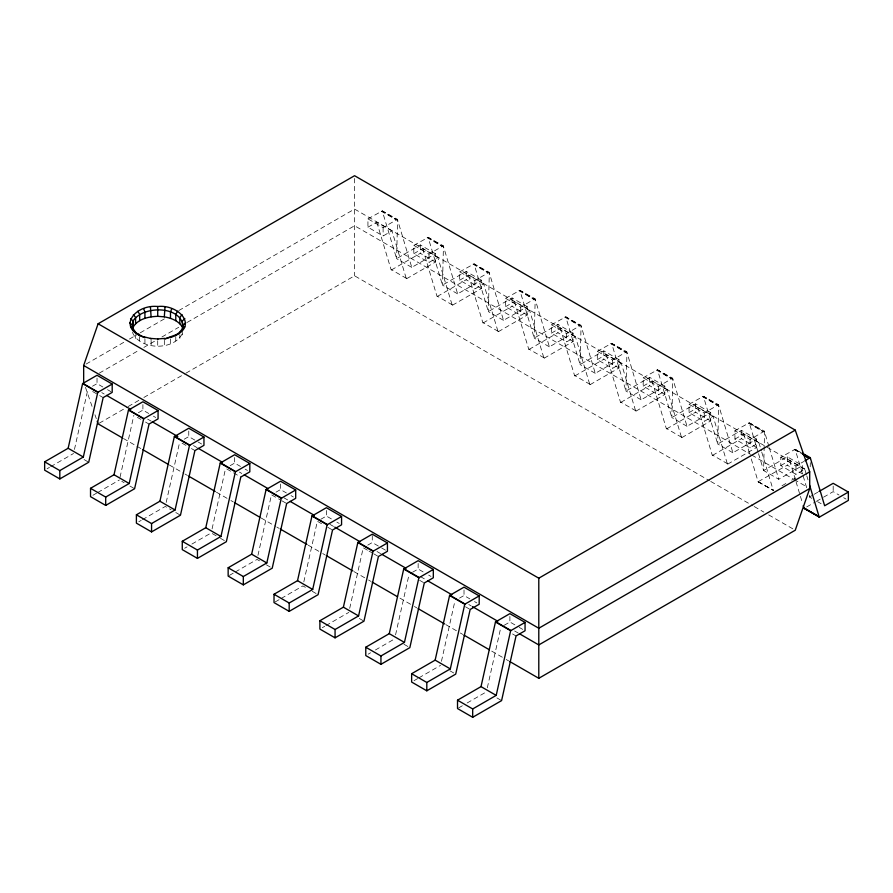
<?xml version="1.0" encoding="UTF-8"?>
<svg xmlns="http://www.w3.org/2000/svg" width="893" height="893" viewBox="0 0 893 893"><rect width="100%" height="100%" fill="white"/><g stroke="black" fill="none" stroke-linecap="round" stroke-linejoin="round"><path stroke-width="0.67" stroke-dasharray="4.46 3.35" d="M811.804 498.339L809.471 496.999L809.571 492.88M810.219 466.771L810.319 462.652M74.454 449.447L87.994 388.835M120.019 477.275L133.861 415.323M166.198 502.413L179.739 441.812M212.076 528.902L225.616 468.3M257.943 555.39L271.483 494.778L280.826 500.169M303.821 581.868L317.361 521.266L322.027 523.957M349.699 608.356L363.239 547.755L367.905 550.445M395.566 634.845L409.106 574.232M441.443 661.333L454.983 600.721M487.321 687.811L500.861 627.21M132.454 332.341C139.955 351.083 177.261 350.982 183.255 331.069M406.583 278.46L391.413 269.708M452.461 304.948L437.291 296.186M498.339 331.437L483.158 322.674M544.205 357.914L529.036 349.163M590.083 384.403L574.913 375.64M635.961 410.892L620.78 402.129M681.828 437.38L666.658 428.618M727.706 463.858L712.536 455.106M758.157 481.818L773.584 490.346L758.157 481.818L750.957 457.908M406.583 278.728L435.483 262.04L435.483 253.701L411.773 267.387L397.385 219.276L383.108 227.637L367.938 218.874L367.938 227.213L383.108 235.975L391.938 230.874L406.337 278.694M452.461 305.216L481.36 288.528L481.36 280.19L457.651 293.875L443.263 245.765L428.986 254.114L413.805 245.363L413.805 253.701L428.986 262.464L437.816 257.363L452.204 305.183M498.339 331.694L527.227 315.017L527.227 306.667L503.518 320.364L489.13 272.242L474.853 280.603L459.683 271.84L459.683 280.19L474.853 288.941L483.682 283.851L498.082 331.66M544.205 358.182L573.105 341.494L573.105 333.156L549.396 346.841L535.007 298.731L520.731 307.092L505.561 298.329L505.561 306.667L520.731 315.43L529.56 310.329L543.96 358.149M590.083 384.671L618.983 367.983L618.983 359.645L595.274 373.33L580.885 325.219L566.609 333.569L551.428 324.818L551.428 333.156L566.609 341.919L575.438 336.817L589.827 384.637M635.961 411.148L664.85 394.472L664.85 386.122L641.141 399.818L626.752 351.697L612.475 360.058L597.305 351.295L597.305 359.645L612.475 368.396L621.305 363.306L635.704 411.115M681.828 437.637L710.728 420.949L710.728 412.611L687.018 426.296L672.63 378.185L658.353 386.546L643.183 377.784L643.183 386.122L658.353 394.885L667.183 389.783L681.582 437.603M727.706 464.126L756.605 447.438L756.605 439.099L732.896 452.784L718.508 404.674L704.231 413.024L689.05 404.272L689.05 412.611L704.231 421.373L713.06 416.272L727.449 464.092M768.895 446.478L764.375 431.163L750.098 439.512L734.928 430.75L734.928 439.099L750.098 447.851L758.927 442.761L761.327 450.731M86.074 364.087L124.596 341.84M129.418 339.061L139.051 333.502M140.246 332.81L164.334 318.901M178.779 310.563L354.566 209.074L807.283 470.444M99.313 373.129L139.051 350.19M143.862 347.41L155.907 340.456M161.923 336.985L178.779 327.251M187.206 322.384L354.566 225.75L750.544 454.37M367.938 218.874L382.26 210.949L397.385 219.276M92.504 386.234L97.024 383.622L102.862 386.993M367.938 227.213L376.768 222.123L391.938 230.874M99.313 423.182L127.007 407.186M128.212 406.494L139.051 400.243M143.862 397.463L184.806 373.821M186.001 373.129L354.566 275.803L709.533 480.735M413.805 245.363L428.138 237.426L443.263 245.765M435.483 253.701L420.313 244.939L396.604 258.635L382.26 210.949L397.552 220.169L396.604 258.635L411.773 267.387M138.382 412.722L142.902 410.11L148.74 413.481M413.805 253.701L422.635 248.6L437.816 257.363M47.061 468.78L49.461 467.385M50.667 466.693L73.55 453.488M391.413 269.965L420.313 253.288L435.483 262.04M459.683 271.84L474.016 263.915L489.13 272.242M481.36 280.19L466.191 271.427L442.481 285.113L428.138 237.426L443.43 246.647L442.481 285.113L457.651 293.875M184.259 439.2L188.769 436.599L196.94 441.309M459.683 280.19L468.512 275.089L483.682 283.851M92.928 495.269L96.544 493.182M97.75 492.489L119.416 479.976M437.291 296.454L466.191 279.766L481.36 288.528M505.561 298.329L519.882 290.404L535.007 298.731M527.227 306.667L512.057 297.916L488.348 311.601L474.016 263.915L489.308 273.135L488.348 311.601L503.518 320.364M230.126 465.688L234.647 463.076L240.485 466.447M505.561 306.667L514.39 301.577L529.56 310.329M138.806 521.746L141.217 520.362M142.422 519.67L165.294 506.454L171.132 509.825M483.158 322.942L512.057 306.254L527.227 315.017M551.428 324.818L565.76 316.881L580.885 325.219M573.105 333.156L557.935 324.393L534.226 338.09L519.882 290.404L535.175 299.624L534.226 338.09L549.396 346.841M276.004 492.177L280.525 489.565L286.363 492.936M551.428 333.156L560.257 328.055L575.438 336.817M184.684 548.235L187.083 546.851M191.906 544.06L211.172 532.942M529.036 349.42L557.935 332.743L573.105 341.494M597.305 351.295L611.638 343.37L626.752 351.697M618.983 359.645L603.813 350.882L580.104 364.567L565.76 316.881L581.053 326.112L580.104 364.567L595.274 373.33M320.754 519.313L326.391 516.054L332.229 519.413M597.305 359.645L606.135 354.543L621.305 363.306M229.356 575.416L234.167 572.636M235.372 571.944L257.039 559.431L261.716 562.121M574.913 375.908L603.813 359.22L618.983 367.983M643.183 377.784L657.505 369.858L672.63 378.185M664.85 386.122L649.68 377.371L625.971 391.056L611.638 343.37L626.931 352.59L625.971 391.056L641.141 399.818M367.749 545.143L372.269 542.531L380.44 547.253M643.183 386.122L652.013 381.032L667.183 389.783M275.223 601.904L280.045 599.125M281.25 598.422L302.917 585.908L307.583 588.61M620.78 402.397L649.68 385.709L664.85 394.472M689.05 404.272L703.383 396.336L718.508 404.674M710.728 412.611L695.558 403.848L671.849 417.544L657.505 369.858L672.797 379.079L671.849 417.544L687.018 426.296M412.499 572.279L418.147 569.02L423.985 572.391M689.05 412.611L697.88 407.509L713.06 416.272M322.306 627.69L324.706 626.306M325.912 625.602L348.795 612.397M666.658 428.874L695.558 412.198L710.728 420.949M734.928 430.75L749.26 422.824L764.375 431.163M756.605 439.099L741.436 430.337L717.726 444.022L703.383 396.336L718.675 405.567L717.726 444.022L732.896 452.784M459.504 598.109L464.014 595.508L469.852 598.879M734.928 439.099L743.757 433.998L758.927 442.761M368.173 654.178L370.584 652.783M375.406 650.004L394.661 638.886M712.536 455.363L741.436 438.675L756.605 447.438M806.401 474.551L804.805 469.238L795.976 474.339L780.806 465.577L780.806 457.238L795.127 449.313L800.943 452.517M758.403 481.584L787.302 465.164L802.472 473.926L802.472 465.588L787.302 456.825L763.593 470.511L758.414 453.287M504.244 625.245L509.892 621.986L518.063 626.707M780.806 465.577L789.635 460.487L804.805 469.238M414.051 680.667L417.667 678.58M418.862 677.876L440.539 665.363M780.806 457.238L795.976 466.001L803.745 461.514M758.023 451.97L749.26 422.824L764.553 432.045L763.593 470.511L778.763 479.273L802.472 465.588M782.011 485.747L786.822 482.957M791.644 480.177L796.456 477.398M809.471 496.999L813.032 494.945M814.215 494.264L817.765 492.21M458.723 707.848L462.328 705.76M467.151 702.981L486.417 691.852M806.692 506.945L815.119 502.078M816.325 501.386L822.341 497.903M823.547 497.211L833.18 491.652L839.018 495.023M381.255 211.183L396.425 219.946L382.26 210.949M427.133 237.672L442.303 246.423L428.138 237.426M473.011 264.149L488.181 272.912L474.016 263.915M518.878 290.638L534.047 299.401L519.882 290.404M564.756 317.127L579.925 325.878L565.76 316.881M610.633 343.604L625.803 352.367L611.638 343.37M656.5 370.093L671.67 378.855L657.505 369.858M702.378 396.581L717.548 405.333L703.383 396.336M748.256 423.059L763.426 431.821L749.26 422.824M794.123 449.547L801.121 453.588M843.684 497.714L846.017 499.064M751.75 455.062L792.794 478.76M794.011 479.463L807.283 487.131M817.642 501.71L821.136 503.73M758.403 481.852L773.584 490.603M710.739 481.439L753 505.84M754.205 506.532L763.861 512.113M768.694 514.893L795.25 530.23M107.528 389.683L111.033 391.703M153.406 416.171L155.739 417.522M198.112 441.979L201.606 444.011M245.151 469.138L247.484 470.488M291.029 495.626L293.362 496.977M336.895 522.115L339.228 523.465M381.601 547.922L386.278 550.624M428.651 575.081L430.984 576.431M474.518 601.569L476.851 602.92M519.224 627.377L522.729 629.398M101.769 392.619L104.18 394.014M147.646 419.107L151.263 421.195M193.524 445.596L197.141 447.683M239.391 472.073L241.813 473.469M284.063 497.87L287.68 499.957M329.941 524.347L333.558 526.446M377.025 551.528L380.641 553.627M420.48 576.621L425.314 579.412M468.769 604.505L471.18 605.9M514.647 630.994L518.264 633.081M92.66 391.536L98.498 394.907M99.659 395.577L103.164 397.597M137.366 417.344L140.871 419.364M145.537 422.065L149.042 424.086M182.072 443.162L186.737 445.853M191.415 448.543L194.908 450.574M226.777 468.97L240.786 477.052M281.987 500.839L286.664 503.54M327.865 527.328L332.531 530.029M369.066 551.115L372.571 553.135M373.743 553.816L378.409 556.506M419.61 580.305L424.287 582.995M465.487 606.782L470.153 609.484M512.526 633.941L516.031 635.961M123.468 438.508L141.574 448.967M169.346 464.996L183.835 473.368M185.041 474.06L187.452 475.456M216.43 492.188L229.713 499.857M230.919 500.549L233.33 501.944M261.102 517.973L275.591 526.345M276.797 527.037L279.208 528.433M308.185 545.165L321.469 552.834M322.674 553.526L325.085 554.921M354.063 571.654L367.347 579.311M368.552 580.015L370.975 581.41M399.941 598.131L413.225 605.8M414.43 606.503L416.852 607.899M445.819 624.62L459.102 632.289M460.308 632.992L462.73 634.387M491.708 651.109L504.98 658.777M506.197 659.48L508.608 660.876M84.054 459.549L88.72 462.25M121.761 481.316L124.094 482.666M129.92 486.038L134.597 488.728M175.798 512.526L180.464 515.216M212.333 533.612L219.343 537.664M220.504 538.334L226.342 541.705M266.382 564.822L272.22 568.182M312.249 591.3L318.087 594.671M359.299 618.458L363.964 621.16M404.004 644.277L409.842 647.637M449.871 670.755L455.709 674.126M496.921 697.913L501.587 700.614M806.68 487.723L795.127 449.313L801.01 452.863M795.127 449.313L801.668 453.465M85.471 387.372L92.693 408.235M94.948 414.754L96.299 418.661M806.803 475.88L807.998 479.865M789.635 460.487L795.63 480.412M796.031 481.74L800.028 495.023M800.429 496.352L802.427 502.993M769.286 447.784L778.763 479.273M761.729 452.059L773.327 490.581M743.757 433.998L750.555 456.58M697.88 407.509L712.279 455.33M652.013 381.032L666.412 428.852M606.135 354.543L620.535 402.363M560.257 328.055L574.657 375.875M514.39 301.577L528.79 349.386M468.512 275.089L482.912 322.909M422.635 248.6L437.034 296.42M376.768 222.123L391.167 269.932M833.18 486.093L833.18 491.652M795.976 466.001L795.976 474.339M787.302 456.825L787.302 465.164M750.098 439.512L750.098 447.851M741.436 430.337L741.436 438.675M704.231 413.024L704.231 421.373M695.558 403.848L695.558 412.198M658.353 386.546L658.353 394.885M649.68 377.371L649.68 385.709M612.475 360.058L612.475 368.396M603.813 350.882L603.813 359.22M566.609 333.569L566.609 341.919M557.935 324.393L557.935 332.743M520.731 307.092L520.731 315.43M512.057 297.916L512.057 306.254M509.892 616.427L509.892 621.986M474.853 280.603L474.853 288.941M466.191 271.427L466.191 279.766M464.014 589.949L464.014 595.508M428.986 254.114L428.986 262.464M420.313 244.939L420.313 253.288M418.147 563.461L418.147 569.02M383.108 227.637L383.108 235.975M372.269 535.588L372.269 542.531M354.566 178.488L354.566 275.803M326.391 510.483L326.391 516.054M280.525 484.006L280.525 489.565M234.647 457.517L234.647 463.076M188.769 431.029L188.769 436.599M182.384 332.386L182.384 334.886M179.828 334.685L179.828 338.447M175.776 336.494L175.776 341.494M170.485 338.838L170.485 343.838M164.323 340.311L164.323 345.312M157.715 340.813L157.715 345.814M151.096 340.311L151.096 345.312M144.934 338.838L144.934 343.838M142.902 404.551L142.902 410.11M139.654 336.494L139.654 341.494M135.591 334.685L135.591 338.447M97.024 378.063L97.024 383.622"/><path stroke-width="1.34" d="M171.534 337.119C199.943 327.284 179.169 304.022 157.715 306.511L157.715 316.323C148.651 316.613 137.98 318.834 133.035 327.251L133.035 321C143.103 305.015 183.534 305.205 183.255 328.568M164.982 307.058L164.323 316.825C171.233 318.109 178.767 320.754 182.384 327.251L182.384 321L184.851 318.533M68.147 448.264L82.602 383.599L97.024 375.283L112.194 384.046L112.194 392.384L103.164 397.597L88.72 462.25L59.82 478.927L44.65 470.176L44.65 461.826L68.147 448.264L83.328 457.015L97.772 392.351L112.194 384.046M114.025 474.741L128.469 410.077L142.902 401.772L158.072 410.523L158.072 418.873L149.042 424.086L134.597 488.728L105.698 505.416L90.528 496.653L90.528 488.315L114.025 474.741L129.195 483.504L143.65 418.839L158.072 410.523M159.903 501.23L174.347 436.565L188.769 428.249L203.95 437.012L203.95 445.35L194.908 450.574L180.464 515.216L151.564 531.904L136.395 523.142L136.395 514.803L159.903 501.23L175.073 509.992L189.517 445.328L203.95 437.012M205.77 527.718L220.225 463.054L234.647 454.738L249.817 463.5L249.817 471.839L240.786 477.052L226.342 541.705L197.442 558.382L182.272 549.63L182.272 541.281L205.77 527.718L220.951 536.47L235.395 471.805L249.817 463.5M251.647 554.196L266.092 489.543L280.525 481.227L295.695 489.978L295.695 498.327L286.664 503.54L272.22 568.182L243.32 584.87L228.15 576.108L228.15 567.769L251.647 554.196L266.817 562.958L281.273 498.294L295.695 489.978M297.525 580.684L311.97 516.02L326.391 507.704L341.572 516.467L341.572 524.805L332.531 530.029L318.087 594.671L289.187 611.359L274.017 602.596L274.017 594.258L297.525 580.684L312.695 589.447L327.139 524.783L341.572 516.467M343.392 607.173L357.847 542.509L372.269 534.193L387.439 542.955L387.439 551.294L378.409 556.506L363.964 621.16L335.065 637.836L319.895 629.085L319.895 620.735L343.392 607.173L358.573 615.924L373.017 551.271L387.439 542.955M389.27 633.65L403.714 568.997L418.147 560.681L433.317 569.433L433.317 577.782L424.287 582.995L409.842 647.637L380.943 664.325L365.773 655.562L365.773 647.224L389.27 633.65L404.44 642.413L418.895 577.749L433.317 569.433M435.148 660.139L449.592 595.475L464.014 587.159L479.195 595.921L479.195 604.26L470.153 609.484L455.709 674.126L426.809 690.814L411.64 682.051L411.64 673.713L435.148 660.139L450.318 668.902L464.762 604.237L479.195 595.921M481.014 686.628L495.47 621.963L509.892 613.647L525.062 622.41L525.062 630.748L516.031 635.961L501.587 700.614L472.687 717.291L457.517 708.54L457.517 700.19L481.014 686.628L496.195 695.39L510.64 630.726L525.062 622.41M137.846 334.194L144.934 337.587C115.789 328.256 134.955 304.089 157.715 306.511M175.776 335.243L179.828 332.185L182.384 328.635L183.255 324.818L185.811 322.73M83.663 382.159L83.663 365.483L98.107 323.768L354.566 175.709L795.25 430.125L809.705 471.839L809.705 488.527L795.25 530.23L538.792 678.3L509.814 661.568M171.757 308.677L170.485 312.048L170.485 318.299M177.573 311.255L175.776 314.381L175.776 320.643M182.038 314.615L179.828 317.439L179.828 323.701M164.323 339.061L177.573 334.194M804.28 508.072L819.45 517.092L804.035 508.307L818.289 516.154M819.45 517.092L848.35 500.415L848.35 492.065L824.641 505.751L810.252 457.64L804.85 460.866M182.384 328.635L184.851 326.927M171.757 336.773L165.551 338.76M179.828 332.185L182.038 330.834M44.65 461.826L59.82 470.589L83.328 457.015M90.528 488.315L105.698 497.077L129.195 483.504M136.395 514.803L151.564 523.555L175.073 509.992M182.272 541.281L197.442 550.043L220.951 536.47M228.15 567.769L243.32 576.532L266.817 562.958M274.017 594.258L289.187 603.009L312.695 589.447M319.895 620.735L335.065 629.498L358.573 615.924M365.773 647.224L380.943 655.987L404.44 642.413M98.107 323.768L538.792 578.195L795.25 430.125M411.64 673.713L426.809 682.464L450.318 668.902M809.705 471.839L538.792 628.248L83.663 365.483M809.705 488.527L538.792 644.936L519.469 633.773M818.959 491.518L833.18 483.314L848.35 492.065M457.517 700.19L472.687 708.953L496.195 695.39M143.661 336.773L150.437 338.391L157.715 338.949L164.982 338.391M157.715 316.323L164.323 316.825M802.115 453.153L810.252 457.64M803.466 454.939L809.292 458.31L802.762 454.157M106.602 395.409L130.746 409.351M152.469 421.898L177.83 436.532M198.346 448.375L222.491 462.317M244.224 474.864L268.369 488.806M290.102 501.353L314.247 515.294M334.763 527.138L360.113 541.772M381.847 554.319L405.991 568.261M427.725 580.807L451.869 594.749M472.397 606.593L497.747 621.238M82.937 383.421L98.107 392.172M128.815 409.898L143.985 418.661M174.682 436.387L189.852 445.149M220.56 462.875L235.73 471.627M266.438 489.353L281.608 498.115M312.304 515.841L327.474 524.604M358.182 542.33L373.352 551.081M404.06 568.808L419.23 577.57M449.927 595.296L465.097 604.059M495.805 621.785L510.975 630.536M82.602 383.599L97.772 392.351M128.469 410.077L143.65 418.839M174.347 436.565L189.517 445.328M220.225 463.054L235.395 471.805M266.092 489.543L281.273 498.294M311.97 516.02L327.139 524.783M357.847 542.509L373.017 551.271M403.714 568.997L418.895 577.749M449.592 595.475L464.762 604.237M495.47 621.963L510.64 630.726M122.252 437.816L98.107 423.874L97.203 421.262M142.78 449.659L168.141 464.304M188.657 476.148L215.224 491.485M234.535 502.636L259.896 517.281M280.413 529.125L306.98 544.462M326.302 555.613L352.858 570.951M372.18 582.102L397.53 596.747M418.058 608.591L444.614 623.928M463.936 635.079L489.286 649.724M802.193 453.566L810.42 458.533M133.381 330.834L139.654 335.243M130.568 326.927L133.035 328.635L135.591 332.185M129.619 322.73L132.164 324.818L133.035 328.635M130.568 318.533L133.035 321L132.164 327.318M150.437 338.391L151.096 339.061M133.381 314.615L135.591 317.439L135.591 323.701M137.846 311.255L139.654 314.381L139.654 320.643M143.661 308.677L144.934 312.048L144.934 318.299M809.605 485.178L819.205 517.058M803.231 505.65L804.035 508.307M150.437 307.058L151.096 316.825M538.792 578.195L538.792 678.3M472.687 708.953L472.687 717.291M426.809 682.464L426.809 690.814M380.943 655.987L380.943 664.325M335.065 629.498L335.065 637.836M289.187 603.009L289.187 611.359M243.32 576.532L243.32 584.87M197.442 550.043L197.442 558.382M157.715 338.949L157.715 339.563M151.564 523.555L151.564 531.904M105.698 497.077L105.698 505.416M59.82 470.589L59.82 478.927"/></g></svg>
